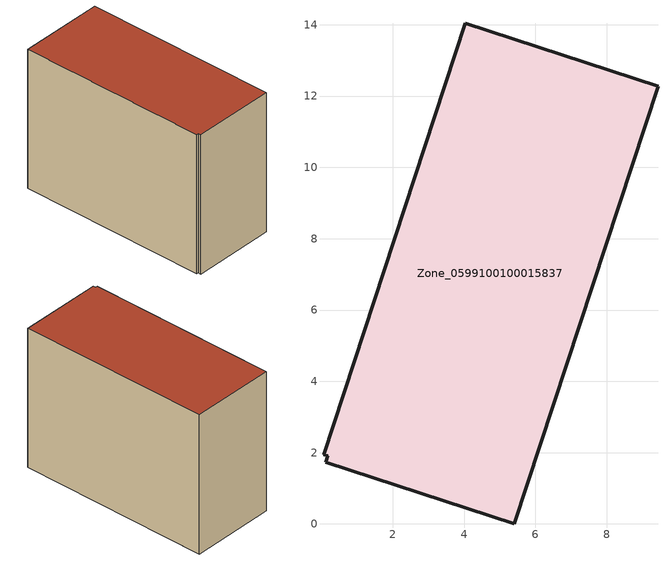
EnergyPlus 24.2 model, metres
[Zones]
Zone_0599100100015837
 floor ground (C_G): 0.11,1.74 0.17,1.91 0.06,1.94 4.03,14.05 9.44,12.27 5.41,0 z0
 wall outside (C_F): 5.41,0 9.44,12.27 4.03,14.05 0.06,1.94 0.17,1.91 0.11,1.74 5.41,0 z0:9.57
 roof outside (C_R): 0.17,1.91 0.11,1.74 5.41,0 9.44,12.27 4.03,14.05 0.06,1.94 z9.57
[BUILDING]
Pand.0599100100015837: North Axis=0; Terrain=City; Loads Convergence Tolerance Value=0.04; Temperature Convergence Tolerance Value=0.4; Solar Distribution=FullExterior; Maximum Number of Warmup Days=25; Minimum Number of Warmup Days=1
[Site:Location]
Rotterdam.The.Hague.AP_ZH_NLD Design_Conditions: Latitude=51.96; Longitude=4.45; Time Zone=1; Elevation=-4.5
[SITE:GROUNDTEMPERATURE:BUILDINGSURFACE]
18, 18, 18, 18, 18, 18, 18, 18, 18, 18, 18, 18
[MATERIAL] Thermal Absorptance=0.9; Solar Absorptance=0.7; Visible Absorptance=0.7
Name | Roughness | Thickness | Conductivity | Density | Specific Heat
G.TI.2015-2018 | MediumSmooth | 0.15 | 0.0428571 | 540 | 1210
F.TI.2015-2018 | Rough | 0.3 | 0.0666667 | 1920 | 840
R.TI.2015-2018 | MediumRough | 0.2 | 0.0333333 | 1500 | 1000
[CONSTRUCTION]
C_G: G.TI.2015-2018
C_F: F.TI.2015-2018
C_R: R.TI.2015-2018
[ZONE]
Zone_0599100100015837: Type=1; Multiplier=1; Ceiling Height=Autocalculate; Volume=Autocalculate; Floor Area=autocalculate; Part of Total Floor Area=Yes
[ZONEINFILTRATION:DESIGNFLOWRATE]
Infil_Zone_0599100100015837: Zone or ZoneList or Space or SpaceList=Zone_0599100100015837; Schedule=AlwaysOn; Design Flow Rate Calculation Method=Flow/Area; Flow Rate per Floor Area=0.0015; Constant Term Coefficient=1; Temperature Term Coefficient=0; Velocity Term Coefficient=0; Velocity Squared Term Coefficient=0
[HVACTEMPLATE:ZONE:IDEALLOADSAIRSYSTEM]
Zone_0599100100015837: Maximum Heating Supply Air Temperature=50; Minimum Cooling Supply Air Temperature=13; Maximum Heating Supply Air Humidity Ratio=0.0156; Minimum Cooling Supply Air Humidity Ratio=0.0077; Heating Limit=NoLimit; Cooling Limit=NoLimit; Dehumidification Control Type=ConstantSensibleHeatRatio; Cooling Sensible Heat Ratio=0.7; Dehumidification Setpoint=60; Humidification Control Type=None; Humidification Setpoint=30; Outdoor Air Method=None; Outdoor Air Flow Rate per Person=0.00944; Outdoor Air Flow Rate per Zone Floor Area=0; Outdoor Air Flow Rate per Zone=0; Demand Controlled Ventilation Type=None; Outdoor Air Economizer Type=NoEconomizer; Heat Recovery Type=None; Sensible Heat Recovery Effectiveness=0.7; Latent Heat Recovery Effectiveness=0.65
[ZONECONTROL:THERMOSTAT]
ThermostatControl_Zone_0599100100015837: Zone or ZoneList=Zone_0599100100015837; Control Type Schedule=DualSetpointControlType; Control 1=Thermostat_Zone_0599100100015837; Temperature Difference Between Cutout And Setpoint=0
[THERMOSTATSETPOINT:DUALSETPOINT]
Thermostat_Zone_0599100100015837: Heating Setpoint Temperature Schedule=HeatingSetpoint_Zone_0599100100015837; Cooling Setpoint Temperature Schedule=CoolingSetpoint_Zone_0599100100015837
[SCHEDULE:COMPACT]
HeatingSetpoint_Zone_0599100100015837: Through: 12/31, For: AllDays, Until: 24:00, 21
CoolingSetpoint_Zone_0599100100015837: Through: 12/31, For: AllDays, Until: 24:00, 24
DualSetpointControlType: Through: 12/31, For: AllDays, Until: 24:00, 4
AlwaysOn: Through: 12/31, For: AllDays, Until: 24:00, 1
